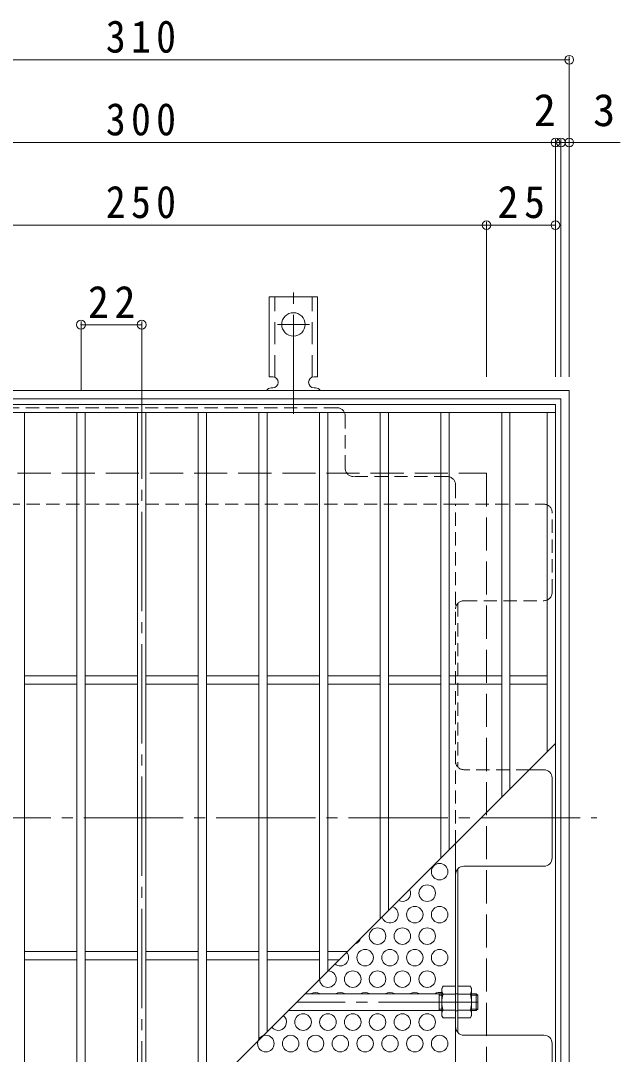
# Model space of a CAD drawing. Units: millimetres at full size, sheet at 1:4. Extents: x -838 to 994, y -781 to 732.
# Drawn here: x -538.6 to -321.2, y 357.4 to 732.3 of the extents above; entities that cross this region are included whole.
import ezdxf
from ezdxf.enums import TextEntityAlignment as Align

# ---------------------------------------------------------------- set-up
doc = ezdxf.new("R2010")
doc.units = ezdxf.units.MM
doc.header["$LTSCALE"] = 4
doc.header["$PDMODE"] = 32
doc.header["$PDSIZE"] = 3.2
for name, pattern in [('CHAIN2', [12, 9, -1, 1, -1]), ('DASHED1', [1.8, 1.2, -0.6]), ('DASHED2', [3, 2, -1]), ('DASHED3', [4, 3, -1])]:
    doc.linetypes.add(name, pattern=pattern)
for name, color, linetype, lineweight in [('A-1_躯体', 3, 'Continuous', 9), ('A-2_仕上', 3, 'Continuous', 9), ('A-4_その他', 7, 'Continuous', 9), ('A-6_寸法', 2, 'Continuous', 9), ('A-7_ハッチ', 2, 'Continuous', 9), ('A-A_ﾊｯﾁ-ﾜｸ', 3, 'Continuous', 9), ('A-B_ﾊｯﾁ', 2, 'Continuous', 9)]:
    doc.layers.add(name, color=color, linetype=linetype, lineweight=lineweight)
doc.styles.add('ＭＳ ゴシック', font='')
doc.styles.get('ＭＳ ゴシック').set_extended_font_data('MS Gothic')

msp = doc.modelspace()

# ---------------------------------------------------------------- linework, layer by layer
at = {"layer": 'A-1_躯体', "color": 2}
for p, q in [((-339.713, 598.162), (-339.713, 288.162)), ((-342.713, 595.162), (-342.713, 291.162))]:
    msp.add_line(p, q, dxfattribs=at)
at = {"layer": 'A-1_躯体', "color": 2, "linetype": 'DASHED3'}
msp.add_line((-369.713, 568.162), (-369.713, 318.162), dxfattribs=at)
at = {"layer": 'A-1_躯体'}
for p, q in [((-385.913, 379.359), (-435.517, 379.359)), ((-386.913, 373.359), (-386.913, 379.359)), ((-386.913, 378.859), (-385.913, 378.859)), ((-373.413, 379.359), (-375.113, 379.359)), ((-375.113, 378.859), (-372.913, 378.859)), ((-373.413, 373.359), (-373.413, 379.359)), ((-373.413, 379.359), (-372.913, 378.859)), ((-372.913, 373.859), (-372.913, 378.859)), ((-385.913, 373.359), (-441.517, 373.359)), ((-386.913, 373.859), (-385.913, 373.859)), ((-375.113, 373.859), (-372.913, 373.859)), ((-373.413, 373.359), (-375.113, 373.359)), ((-373.413, 373.359), (-372.913, 373.859))]:
    msp.add_line(p, q, dxfattribs=at)
at = {"layer": 'A-1_躯体', "linetype": 'CHAIN2'}
msp.add_line((-372.913, 376.359), (-438.517, 376.359), dxfattribs=at)
at = {"layer": 'A-1_躯体', "color": 2}
for points in [[(-649.713, 288.162), (-649.713, 598.162), (-339.713, 598.162)], [(-646.713, 291.162), (-646.713, 595.162), (-342.713, 595.162)]]:
    msp.add_lwpolyline(points, dxfattribs=at)
at = {"layer": 'A-1_躯体', "color": 2, "linetype": 'DASHED3'}
msp.add_lwpolyline([(-619.713, 318.162), (-619.713, 568.162), (-369.713, 568.162)], dxfattribs=at)
at = {"layer": 'A-2_仕上'}
for p, q in [((-644.713, 593.162), (-344.713, 593.162)), ((-344.713, 593.162), (-344.713, 293.162)), ((-644.713, 590.162), (-344.713, 590.162)), ((-537.213, 590.162), (-537.213, 296.162)), ((-518.213, 590.162), (-518.213, 296.662)), ((-515.213, 590.162), (-515.213, 299.662)), ((-496.213, 590.162), (-496.213, 318.662)), ((-493.213, 590.162), (-493.213, 321.662)), ((-474.213, 590.162), (-474.213, 340.662)), ((-471.213, 590.162), (-471.213, 343.662)), ((-452.213, 590.162), (-452.213, 362.662)), ((-449.213, 590.162), (-449.213, 365.662)), ((-430.213, 590.162), (-430.213, 384.662)), ((-427.213, 590.162), (-427.213, 387.662)), ((-408.213, 590.162), (-408.213, 406.662)), ((-405.213, 590.162), (-405.213, 409.662)), ((-386.213, 590.162), (-386.213, 428.662)), ((-383.213, 590.162), (-383.213, 431.662)), ((-364.213, 590.162), (-364.213, 450.662)), ((-361.213, 590.162), (-361.213, 453.662)), ((-347.713, 590.162), (-347.713, 467.162)), ((-518.213, 494.662), (-537.213, 494.662)), ((-518.213, 491.662), (-537.213, 491.662)), ((-496.213, 494.662), (-515.213, 494.662)), ((-496.213, 491.662), (-515.213, 491.662)), ((-474.213, 494.662), (-493.213, 494.662)), ((-474.213, 491.662), (-493.213, 491.662)), ((-452.213, 494.662), (-471.213, 494.662)), ((-452.213, 491.662), (-471.213, 491.662)), ((-430.213, 494.662), (-449.213, 494.662)), ((-430.213, 491.662), (-449.213, 491.662)), ((-408.213, 494.662), (-427.213, 494.662)), ((-408.213, 491.662), (-427.213, 491.662)), ((-386.213, 494.662), (-405.213, 494.662)), ((-386.213, 491.662), (-405.213, 491.662)), ((-364.213, 494.662), (-383.213, 494.662)), ((-364.213, 491.662), (-383.213, 491.662)), ((-347.713, 494.662), (-361.213, 494.662)), ((-347.713, 491.662), (-361.213, 491.662)), ((-344.713, 470.162), (-521.713, 293.162)), ((-518.213, 394.662), (-537.213, 394.662)), ((-496.213, 394.662), (-515.213, 394.662)), ((-474.213, 394.662), (-493.213, 394.662)), ((-452.213, 394.662), (-471.213, 394.662)), ((-430.213, 394.662), (-449.213, 394.662)), ((-420.213, 394.662), (-427.213, 394.662)), ((-518.213, 391.662), (-537.213, 391.662)), ((-496.213, 391.662), (-515.213, 391.662)), ((-474.213, 391.662), (-493.213, 391.662)), ((-452.213, 391.662), (-471.213, 391.662)), ((-430.213, 391.662), (-449.213, 391.662)), ((-423.213, 391.662), (-427.213, 391.662))]:
    msp.add_line(p, q, dxfattribs=at)
at = {"layer": 'A-4_その他'}
for p, q in [((-649.713, 718.162), (-339.713, 718.162)), ((-339.713, 719.362), (-339.713, 603.162)), ((-644.713, 688.162), (-344.713, 688.162)), ((-344.713, 689.362), (-344.713, 603.162)), ((-344.713, 688.162), (-342.713, 688.162)), ((-342.713, 689.362), (-342.713, 603.162)), ((-342.713, 688.162), (-321.196, 688.162)), ((-619.713, 658.162), (-369.713, 658.162)), ((-369.713, 659.362), (-369.713, 603.162)), ((-369.713, 658.162), (-344.713, 658.162)), ((-516.713, 623.268), (-516.713, 598.162)), ((-494.713, 623.268), (-494.713, 598.162)), ((-494.713, 622.068), (-516.713, 622.068))]:
    msp.add_line(p, q, dxfattribs=at)
for p in [(-339.713, 718.162), (-344.713, 688.162), (-342.713, 688.162), (-339.713, 688.162), (-369.713, 658.162), (-344.713, 658.162), (-516.713, 622.068), (-494.713, 622.068)]:
    msp.add_point(p, dxfattribs=at)
at = {"layer": 'A-6_寸法'}
for centre in [(-386.713, 423.677), (-391.213, 415.882), (-395.713, 408.088), (-386.713, 408.088), (-409.213, 400.294), (-400.213, 400.294), (-391.213, 400.294), (-413.713, 392.5), (-404.713, 392.5), (-395.713, 392.5), (-386.713, 392.5), (-418.213, 384.705), (-409.213, 384.705), (-400.213, 384.705), (-391.213, 384.705), (-436.213, 369.117), (-427.213, 369.117), (-418.213, 369.117), (-409.213, 369.117), (-400.213, 369.117), (-391.213, 369.117), (-449.713, 361.323), (-440.713, 361.323), (-431.713, 361.323), (-422.713, 361.323), (-413.713, 361.323), (-404.713, 361.323), (-395.713, 361.323), (-386.713, 361.323)]:
    msp.add_circle(centre, 3, dxfattribs=at)
for centre, start, end in [((-400.213, 415.882), 241.71254, 28.28746), ((-404.713, 408.088), 195.73255, 74.26745), ((-418.213, 400.294), 283.86776, 346.13224), ((-422.713, 392.5), 229.56093, 40.43907), ((-427.213, 384.705), 180.81815, 89.18185), ((-431.713, 376.911), 54.66817, 125.33183), ((-422.713, 376.911), 54.66817, 125.33183), ((-413.713, 376.911), 54.66817, 125.33183), ((-404.713, 376.911), 54.66817, 125.33183), ((-395.713, 376.911), 54.66817, 125.33183), ((-386.713, 376.911), 74.53399, 125.33183), ((-445.213, 369.117), 217.61523, 52.38477)]:
    msp.add_arc(centre, 3, start, end, dxfattribs=at)
at = {"layer": 'A-7_ハッチ', "linetype": 'CHAIN2'}
for p, q in [((-494.713, 278.162), (-494.713, 608.162)), ((-659.713, 443.162), (-329.713, 443.162))]:
    msp.add_line(p, q, dxfattribs=at)
at = {"layer": 'A-7_ハッチ', "linetype": 'DASHED1'}
for p, q in [((-423.914, 591.966), (-565.512, 591.966)), ((-420.914, 569.966), (-420.914, 588.966)), ((-383.913, 566.966), (-417.914, 566.966)), ((-380.913, 563.966), (-380.913, 556.966)), ((-608.513, 556.966), (-380.913, 556.966)), ((-380.913, 556.966), (-348.909, 556.966)), ((-380.913, 433.962), (-380.913, 556.966)), ((-345.909, 524.965), (-345.909, 553.966)), ((-377.913, 521.965), (-348.909, 521.965)), ((-380.113, 521.009), (-380.113, 461.623)), ((-354.213, 460.663), (-377.913, 460.663)), ((-380.113, 379.359), (-380.913, 379.359)), ((-380.113, 373.159), (-380.913, 373.159))]:
    msp.add_line(p, q, dxfattribs=at)
at = {"layer": 'A-7_ハッチ'}
for p, q in [((-348.909, 460.663), (-354.213, 460.663)), ((-345.909, 428.662), (-345.909, 457.663)), ((-380.913, 322.359), (-380.913, 433.962)), ((-380.113, 365.32), (-380.113, 424.701)), ((-380.113, 365.32), (-380.113, 424.701)), ((-377.913, 425.662), (-348.909, 425.662)), ((-348.909, 364.36), (-377.913, 364.36)), ((-345.909, 332.359), (-345.909, 361.36))]:
    msp.add_line(p, q, dxfattribs=at)
at = {"layer": 'A-7_ハッチ', "linetype": 'DASHED1'}
for centre, start, end in [((-423.914, 588.966), 0, 90), ((-417.914, 569.966), 180, 270), ((-383.913, 563.966), 0, 90), ((-348.909, 553.966), 0, 90), ((-348.909, 524.965), 270, 0), ((-377.913, 518.965), 90, 180), ((-377.913, 463.663), 180, 270)]:
    msp.add_arc(centre, 3, start, end, dxfattribs=at)
at = {"layer": 'A-7_ハッチ'}
for centre, start, end in [((-348.909, 457.663), 0, 90), ((-348.909, 428.662), 270, 0), ((-377.913, 422.662), 90, 180), ((-377.913, 367.36), 180, 270), ((-348.909, 361.36), 0, 90)]:
    msp.add_arc(centre, 3, start, end, dxfattribs=at)
at = {"layer": 'A-A_ﾊｯﾁ-ﾜｸ', "color": 7, "linetype": 'CHAIN2'}
for p, q in [((-439.713, 589.694), (-439.713, 637.095)), ((-445.489, 622.162), (-433.937, 622.162))]:
    msp.add_line(p, q, dxfattribs=at)
at = {"layer": 'A-A_ﾊｯﾁ-ﾜｸ'}
for p, q in [((-448.463, 603.162), (-448.463, 632.162)), ((-430.963, 632.162), (-448.463, 632.162)), ((-430.963, 603.162), (-430.963, 632.162)), ((-448.463, 603.162), (-447.213, 603.162)), ((-430.963, 603.162), (-432.213, 603.162)), ((-447.713, 599.162), (-447.213, 599.162)), ((-432.218, 599.162), (-431.704, 599.162))]:
    msp.add_line(p, q, dxfattribs=at)
at = {"layer": 'A-A_ﾊｯﾁ-ﾜｸ', "linetype": 'DASHED2'}
for p, q in [((-446.463, 603.016), (-446.463, 632.162)), ((-432.963, 603.016), (-432.963, 632.162))]:
    msp.add_line(p, q, dxfattribs=at)
at = {"layer": 'A-A_ﾊｯﾁ-ﾜｸ'}
msp.add_circle((-439.713, 622.162), 4.25, dxfattribs=at)
for centre, start, end in [((-447.213, 601.162), 270, 90), ((-432.213, 601.162), 90, 269.86671), ((-447.713, 597.162), 90.27597, 150.00049), ((-431.713, 597.162), 29.99928, 89.75838)]:
    msp.add_arc(centre, 2, start, end, dxfattribs=at)
at = {"layer": 'A-B_ﾊｯﾁ'}
for p, q in [((-385.48, 379.222), (-380.913, 379.222)), ((-380.113, 370.609), (-380.113, 382.109)), ((-380.113, 382.109), (-375.546, 382.109)), ((-375.546, 379.222), (-380.113, 379.222)), ((-375.113, 381.359), (-375.546, 382.109)), ((-375.113, 371.359), (-375.113, 381.359)), ((-385.913, 371.359), (-385.48, 370.609)), ((-385.48, 373.495), (-380.913, 373.495)), ((-375.546, 373.495), (-380.113, 373.495)), ((-375.113, 371.359), (-375.546, 370.609)), ((-380.913, 370.609), (-385.48, 370.609)), ((-380.113, 370.609), (-375.546, 370.609))]:
    msp.add_line(p, q, dxfattribs=at)
for points in [[(-385.913, 371.359), (-385.913, 381.359), (-385.48, 382.109)], [(-380.913, 370.609), (-380.913, 382.109), (-385.48, 382.109)]]:
    msp.add_lwpolyline(points, dxfattribs=at)
for centre, radius, start, end in [((-382.631, 380.464), 3.29, 149.99998, 176.07924), ((-383.178, 380.699), 2.735, 180.2103, 212.68507), ((-376.23, 376.359), 9.683, 162.79973, 197.20026), ((-378.395, 380.464), 3.29, 3.92076, 30.00002), ((-377.848, 380.699), 2.735, 327.31493, 359.7897), ((-384.796, 376.359), 9.683, 342.79974, 17.20027), ((-383.178, 372.019), 2.735, 147.31491, 179.78969), ((-382.631, 372.253), 3.29, 183.92075, 210), ((-377.848, 372.019), 2.735, 0.21031, 32.68509), ((-378.395, 372.253), 3.29, 330, 356.07925)]:
    msp.add_arc(centre, radius, start, end, dxfattribs=at)

# ---------------------------------------------------------------- texts
at = {"layer": 'A-4_その他', "color": 2, "style": 'ＭＳ ゴシック'}
for s, p in [('2', (-352.576, 690.562)), ('3', (-331.057, 690.562))]:
    msp.add_text(s, height=11.73, dxfattribs=at).set_placement(p, align=Align.BOTTOM_LEFT)
at = {"layer": 'A-4_その他', "color": 2, "char_height": 11.73, "attachment_point": 7, "style": 'ＭＳ ゴシック'}
for s, insert in [('\\T1.27;\\W0.9;310', (-507.713, 720.562)), ('\\T1.27;\\W0.9;300', (-507.713, 690.562)), ('\\T1.27;\\W0.9;250', (-507.713, 660.562)), ('\\T1.27;\\W0.95;25', (-365.713, 660.562)), ('\\T1.27;\\W0.95;22', (-514.213, 624.468))]:
    msp.add_mtext(s, dxfattribs=dict(at, insert=insert))

doc.saveas('drawing.dxf')
